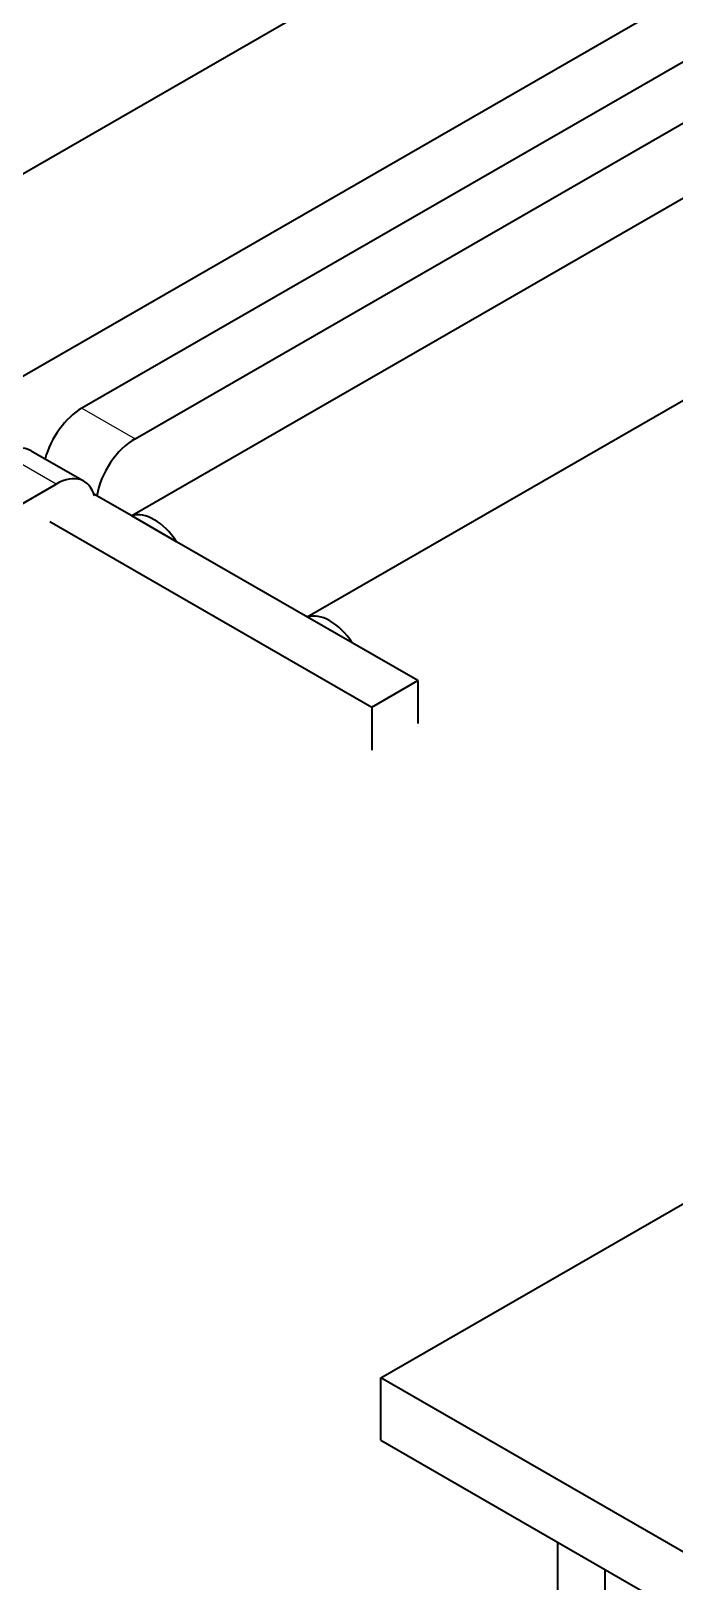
# Model space of a CAD drawing. Header units: millimetres. Extents: x 0 to 84100, y 0 to 59400.
# Drawn here: x 66930 to 67445, y 17621 to 18860 of the extents above; entities that cross this region are included whole.
import ezdxf

# ---------------------------------------------------------------- set-up
doc = ezdxf.new("R2010")
doc.units = ezdxf.units.MM
doc.header["$LTSCALE"] = 100
doc.layers.add('Visible (ISO)', color=7, linetype='Continuous', lineweight=35)
doc.layers.add('Visible Narrow (ISO)', color=7, linetype='Continuous', lineweight=25)

msp = doc.modelspace()

# ---------------------------------------------------------------- linework, layer by layer
at = {"layer": 'Visible (ISO)'}
for p, q in [((68833.3, 19631.5), (66970.78, 18558.95)), ((67013.21, 18534.52), (68875.73, 19607.07)), ((67521.99, 19090.7), (66729.79, 18634.51)), ((67662.35, 19009.87), (66870.16, 18553.68)), ((67802.71, 18929.04), (67010.52, 18472.85)), ((67943.07, 18848.21), (67150.88, 18392.02)), ((66930.06, 18524.89), (66972.48, 18500.46)), ((64997.95, 17374.01), (66950.28, 18498.28)), ((67010.71, 18472.74), (66980.23, 18490.29)), ((66944.97, 18468.25), (67202.36, 18320.03)), ((67046.46, 18452.15), (67010.71, 18472.74)), ((67151.07, 18391.91), (67046.46, 18452.15)), ((67186.82, 18371.32), (67151.07, 18391.91)), ((67239.13, 18341.2), (67186.82, 18371.32)), ((67202.36, 18320.03), (67239.13, 18341.2)), ((67239.13, 18341.2), (67239.13, 18306.86)), ((67202.36, 18320.03), (67202.36, 18285.69)), ((67209.54, 17784), (67459.63, 17928.01)), ((67775.23, 17458.24), (67209.54, 17784)), ((67209.54, 17734.18), (67209.54, 17784)), ((67209.54, 17734.18), (67775.23, 17408.42)), ((67350.96, 17652.74), (67350.96, 17091.55)), ((67388.67, 17631.02), (67388.67, 17233))]:
    msp.add_line(p, q, dxfattribs=at)
for centre, major_axis, start_param, end_param in [((66970.78, 18522.57), (-22.21, -38.56), 3.9250571, 5.1364622), ((67013.21, 18498.14), (22.21, 38.56), 0.7834645, 2.1207522), ((66907.85, 18486.33), (22.21, 38.56), 0, 0.7834645), ((66950.28, 18461.9), (22.21, 38.56), 5.7572469, 7.0666498), ((67028.59, 18437.1), (-19.96, 34.66), 4.8156396, 6.1838021), ((67168.95, 18356.27), (-19.96, 34.66), 4.8156396, 6.1838021)]:
    msp.add_ellipse(centre, major_axis=major_axis, ratio=0.5780931, start_param=start_param, end_param=end_param, dxfattribs=at)
at = {"layer": 'Visible Narrow (ISO)'}
for p, q in [((66970.78, 18558.95), (67013.21, 18534.52)), ((66950.28, 18498.28), (66907.85, 18522.71))]:
    msp.add_line(p, q, dxfattribs=at)

doc.saveas('drawing.dxf')
